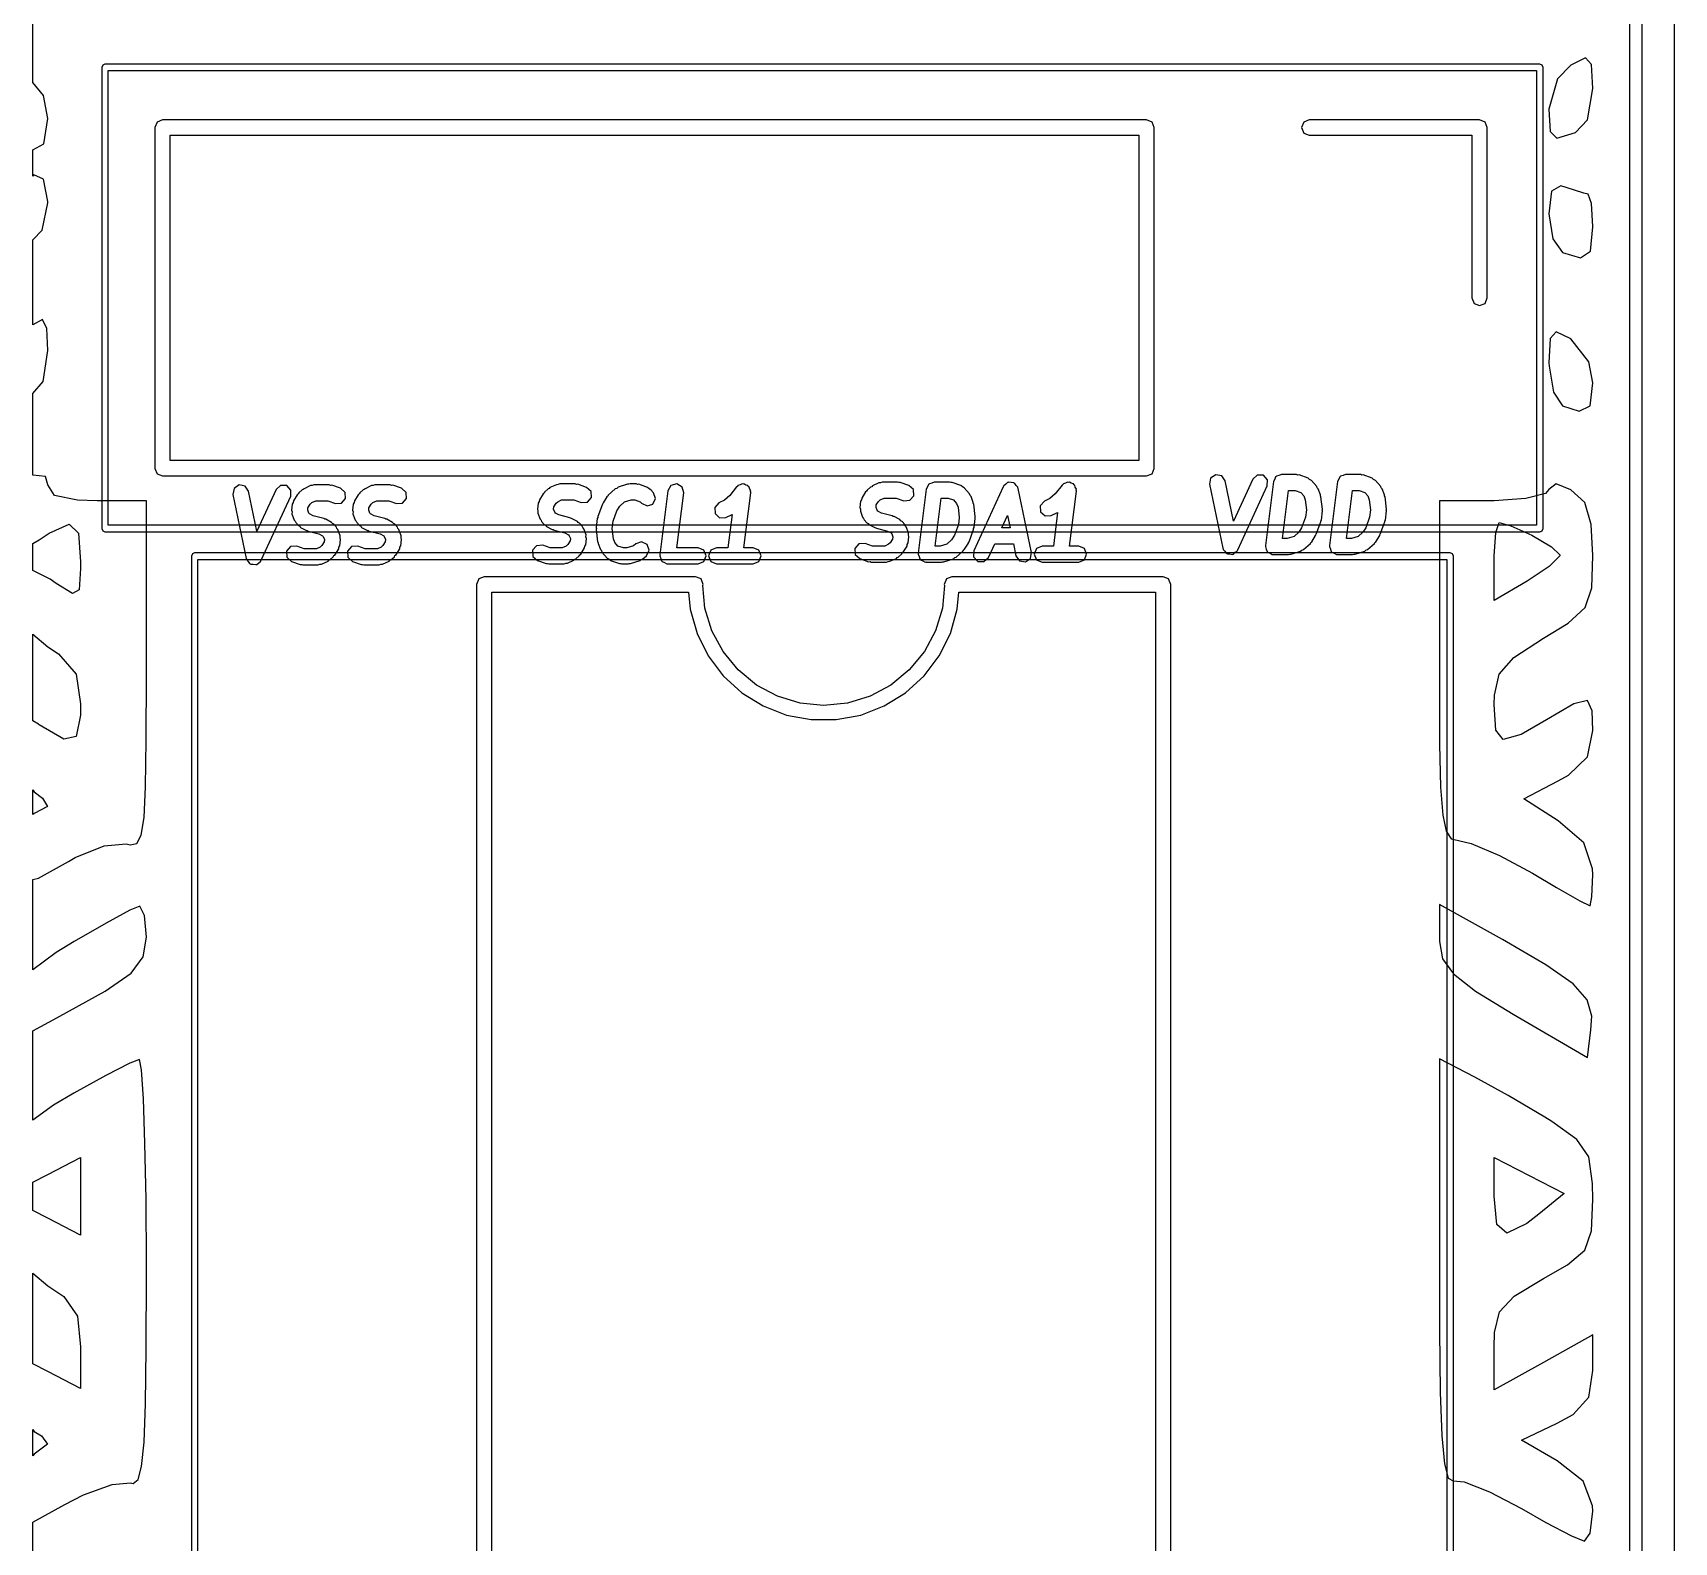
# Model space of a CAD drawing. Header units: millimetres. Extents: x 48 to 497, y 27 to 150.
# Drawn here: x 470 to 482.81, y 98.94 to 110.72 of the extents above; entities that cross this region are included whole.
import ezdxf

# ---------------------------------------------------------------- set-up
doc = ezdxf.new("R2010")
doc.units = ezdxf.units.MM
doc.layers.add('BLACK', color=20, linetype='Continuous')

msp = doc.modelspace()

# ---------------------------------------------------------------- linework, layer by layer
msp.add_line((482.812, 135.48), (482.812, 41.63))
at = {"layer": 'BLACK', "linetype": 'Continuous'}
for p, q in [((482.462, 126.552), (482.462, 90.967)), ((482.462, 126.552), (482.462, 90.967)), ((482.562, 90.967), (482.562, 126.552)), ((482.562, 90.967), (482.562, 126.552)), ((470.001, 110.336), (470.001, 111.044)), ((470.546, 110.47), (470.538, 110.453)), ((470.538, 110.453), (470.538, 106.852)), ((470.563, 110.477), (470.546, 110.47)), ((481.763, 110.477), (470.563, 110.477)), ((481.781, 110.47), (481.763, 110.477)), ((481.788, 110.453), (481.781, 110.47)), ((481.788, 106.852), (481.788, 110.453)), ((482.005, 110.471), (481.9, 110.364)), ((482.12, 110.527), (482.005, 110.471)), ((482.167, 110.476), (482.12, 110.527)), ((482.176, 110.287), (482.167, 110.476)), ((470.085, 110.234), (470.001, 110.336)), ((470.588, 106.878), (470.588, 110.428)), ((470.588, 110.428), (481.738, 110.428)), ((481.738, 110.428), (481.738, 106.878)), ((481.9, 110.364), (481.834, 110.128)), ((470.118, 110.054), (470.085, 110.234)), ((482.135, 110.044), (482.176, 110.287)), ((470.086, 109.857), (470.118, 110.054)), ((481.834, 110.128), (481.843, 109.952)), ((470.971, 110.025), (470.953, 109.983)), ((470.953, 109.983), (470.953, 107.322)), ((471.013, 110.043), (470.971, 110.025)), ((478.693, 110.043), (471.013, 110.043)), ((471.073, 107.383), (471.073, 109.923)), ((471.073, 109.923), (478.633, 109.923)), ((478.633, 109.923), (478.633, 107.383)), ((478.736, 110.025), (478.693, 110.043)), ((478.753, 109.983), (478.736, 110.025)), ((478.753, 107.322), (478.753, 109.983)), ((479.921, 110.025), (479.903, 109.983)), ((479.903, 109.983), (479.921, 109.94)), ((479.963, 110.043), (479.921, 110.025)), ((479.921, 109.94), (479.963, 109.923)), ((481.293, 110.043), (479.963, 110.043)), ((479.963, 109.923), (481.233, 109.923)), ((481.233, 109.923), (481.233, 108.653)), ((481.336, 110.025), (481.293, 110.043)), ((481.353, 109.983), (481.336, 110.025)), ((481.353, 108.653), (481.353, 109.983)), ((481.843, 109.952), (481.897, 109.9)), ((481.897, 109.9), (482.041, 109.944)), ((482.041, 109.944), (482.135, 110.044)), ((470.001, 109.81), (470.086, 109.857)), ((470.001, 109.605), (470.001, 109.81)), ((470.009, 109.614), (470.001, 109.605)), ((470.083, 109.58), (470.009, 109.614)), ((470.118, 109.405), (470.083, 109.58)), ((481.854, 109.487), (481.834, 109.309)), ((481.927, 109.528), (481.854, 109.487)), ((481.969, 109.516), (481.927, 109.528)), ((482.106, 109.471), (481.969, 109.516)), ((482.141, 109.464), (482.106, 109.471)), ((482.166, 109.39), (482.141, 109.464)), ((470.074, 109.183), (470.118, 109.395)), ((470.118, 109.395), (470.118, 109.405)), ((481.834, 109.309), (481.865, 109.115)), ((482.176, 109.21), (482.166, 109.39)), ((470.001, 109.107), (470.074, 109.183)), ((482.159, 109.018), (482.176, 109.208)), ((482.176, 109.208), (482.176, 109.21)), ((470.001, 108.444), (470.001, 109.107)), ((481.865, 109.115), (481.941, 109.008)), ((481.941, 109.008), (482.081, 108.966)), ((482.081, 108.966), (482.159, 109.018)), ((481.233, 108.653), (481.251, 108.61)), ((481.336, 108.61), (481.353, 108.653)), ((481.251, 108.61), (481.293, 108.593)), ((481.293, 108.593), (481.336, 108.61)), ((470.075, 108.485), (470.001, 108.444)), ((470.111, 108.415), (470.075, 108.485)), ((470.118, 108.244), (470.111, 108.415)), ((481.89, 108.389), (481.843, 108.337)), ((482.004, 108.334), (481.89, 108.389)), ((481.843, 108.337), (481.834, 108.146)), ((482.005, 108.333), (482.004, 108.334)), ((482.146, 108.153), (482.005, 108.333)), ((470.081, 108.002), (470.118, 108.244)), ((481.834, 108.146), (481.835, 108.12)), ((482.176, 107.99), (482.146, 108.153)), ((470.001, 107.908), (470.081, 108.002)), ((481.835, 108.12), (481.869, 107.917)), ((470.001, 107.27), (470.001, 107.908)), ((481.869, 107.917), (481.941, 107.81)), ((482.156, 107.811), (482.176, 107.99)), ((481.941, 107.81), (482.07, 107.77)), ((482.07, 107.77), (482.156, 107.811)), ((478.633, 107.383), (471.073, 107.383)), ((470.1, 107.258), (470.001, 107.27)), ((470.118, 107.195), (470.1, 107.258)), ((470.953, 107.322), (470.971, 107.28)), ((470.971, 107.28), (471.013, 107.263)), ((471.013, 107.263), (478.693, 107.263)), ((478.693, 107.263), (478.736, 107.28)), ((478.736, 107.28), (478.753, 107.322)), ((479.193, 107.246), (479.184, 107.199)), ((479.233, 107.273), (479.193, 107.246)), ((479.28, 107.264), (479.233, 107.273)), ((479.307, 107.225), (479.28, 107.264)), ((479.522, 107.238), (479.372, 106.911)), ((479.557, 107.27), (479.522, 107.238)), ((479.605, 107.269), (479.557, 107.27)), ((479.638, 107.234), (479.605, 107.269)), ((479.636, 107.186), (479.638, 107.234)), ((479.694, 107.237), (479.684, 107.22)), ((479.701, 107.256), (479.694, 107.237)), ((479.705, 107.258), (479.701, 107.256)), ((479.707, 107.261), (479.705, 107.258)), ((479.727, 107.267), (479.707, 107.261)), ((479.746, 107.274), (479.727, 107.267)), ((479.865, 107.274), (479.746, 107.274)), ((479.875, 107.27), (479.865, 107.274)), ((479.885, 107.271), (479.875, 107.27)), ((479.954, 107.247), (479.885, 107.271)), ((479.966, 107.236), (479.954, 107.247)), ((479.98, 107.229), (479.966, 107.236)), ((480.022, 107.182), (479.98, 107.229)), ((480.194, 107.237), (480.184, 107.22)), ((480.201, 107.256), (480.194, 107.237)), ((480.205, 107.258), (480.201, 107.256)), ((480.207, 107.261), (480.205, 107.258)), ((480.227, 107.267), (480.207, 107.261)), ((480.246, 107.274), (480.227, 107.267)), ((480.365, 107.274), (480.246, 107.274)), ((480.375, 107.27), (480.365, 107.274)), ((480.385, 107.271), (480.375, 107.27)), ((480.454, 107.247), (480.385, 107.271)), ((480.466, 107.236), (480.454, 107.247)), ((480.48, 107.229), (480.466, 107.236)), ((480.522, 107.182), (480.48, 107.229)), ((470.171, 107.112), (470.118, 107.195)), ((470.35, 107.074), (470.171, 107.112)), ((471.571, 107.166), (471.562, 107.119)), ((471.562, 107.119), (471.666, 106.619)), ((471.611, 107.193), (471.571, 107.166)), ((471.658, 107.184), (471.611, 107.193)), ((471.685, 107.144), (471.658, 107.184)), ((471.75, 106.831), (471.685, 107.144)), ((471.9, 107.158), (471.75, 106.831)), ((471.784, 106.606), (472.014, 107.106)), ((471.935, 107.19), (471.9, 107.158)), ((471.983, 107.189), (471.935, 107.19)), ((472.015, 107.153), (471.983, 107.189)), ((472.014, 107.106), (472.015, 107.153)), ((472.064, 107.117), (472.035, 107.07)), ((472.072, 107.123), (472.064, 107.117)), ((472.076, 107.131), (472.072, 107.123)), ((472.103, 107.155), (472.076, 107.131)), ((472.111, 107.158), (472.103, 107.155)), ((472.118, 107.164), (472.111, 107.158)), ((472.168, 107.188), (472.118, 107.164)), ((472.182, 107.189), (472.168, 107.188)), ((472.195, 107.194), (472.182, 107.189)), ((472.314, 107.194), (472.195, 107.194)), ((472.324, 107.19), (472.314, 107.194)), ((472.334, 107.191), (472.324, 107.19)), ((472.403, 107.167), (472.334, 107.191)), ((472.439, 107.135), (472.403, 107.167)), ((472.441, 107.087), (472.439, 107.135)), ((472.541, 107.117), (472.511, 107.07)), ((472.548, 107.123), (472.541, 107.117)), ((472.552, 107.131), (472.548, 107.123)), ((472.579, 107.155), (472.552, 107.131)), ((472.588, 107.158), (472.579, 107.155)), ((472.594, 107.164), (472.588, 107.158)), ((472.644, 107.188), (472.594, 107.164)), ((472.658, 107.189), (472.644, 107.188)), ((472.671, 107.194), (472.658, 107.189)), ((472.79, 107.194), (472.671, 107.194)), ((472.8, 107.19), (472.79, 107.194)), ((472.811, 107.191), (472.8, 107.19)), ((472.879, 107.167), (472.811, 107.191)), ((472.915, 107.135), (472.879, 107.167)), ((472.918, 107.087), (472.915, 107.135)), ((473.984, 107.124), (473.954, 107.077)), ((473.991, 107.13), (473.984, 107.124)), ((473.995, 107.138), (473.991, 107.13)), ((474.022, 107.162), (473.995, 107.138)), ((474.031, 107.165), (474.022, 107.162)), ((474.037, 107.172), (474.031, 107.165)), ((474.088, 107.195), (474.037, 107.172)), ((474.101, 107.196), (474.088, 107.195)), ((474.114, 107.201), (474.101, 107.196)), ((474.233, 107.201), (474.114, 107.201)), ((474.243, 107.197), (474.233, 107.201)), ((474.254, 107.198), (474.243, 107.197)), ((474.322, 107.174), (474.254, 107.198)), ((474.358, 107.142), (474.322, 107.174)), ((474.361, 107.095), (474.358, 107.142)), ((474.481, 107.101), (474.451, 107.053)), ((474.488, 107.106), (474.481, 107.101)), ((474.492, 107.114), (474.488, 107.106)), ((474.546, 107.162), (474.492, 107.114)), ((474.558, 107.166), (474.546, 107.162)), ((474.568, 107.175), (474.558, 107.166)), ((474.643, 107.198), (474.568, 107.175)), ((474.653, 107.198), (474.643, 107.198)), ((474.662, 107.201), (474.653, 107.198)), ((474.709, 107.201), (474.662, 107.201)), ((474.719, 107.197), (474.709, 107.201)), ((474.73, 107.198), (474.719, 107.197)), ((474.798, 107.174), (474.73, 107.198)), ((474.811, 107.163), (474.798, 107.174)), ((474.825, 107.156), (474.811, 107.163)), ((474.846, 107.132), (474.825, 107.156)), ((474.861, 107.087), (474.846, 107.132)), ((474.957, 107.147), (474.894, 106.647)), ((474.981, 107.188), (474.957, 107.147)), ((475.027, 107.201), (474.981, 107.188)), ((475.068, 107.177), (475.027, 107.201)), ((475.027, 106.701), (475.081, 107.131)), ((475.081, 107.131), (475.068, 107.177)), ((475.441, 107.11), (475.398, 107.073)), ((475.494, 107.178), (475.441, 107.11)), ((475.501, 107.181), (475.494, 107.178)), ((475.504, 107.188), (475.501, 107.181)), ((475.521, 107.193), (475.504, 107.188)), ((475.536, 107.201), (475.521, 107.193)), ((475.543, 107.199), (475.536, 107.201)), ((475.551, 107.201), (475.543, 107.199)), ((475.565, 107.192), (475.551, 107.201)), ((475.551, 106.701), (475.605, 107.131)), ((475.582, 107.188), (475.565, 107.192)), ((475.585, 107.181), (475.582, 107.188)), ((475.592, 107.177), (475.585, 107.181)), ((475.597, 107.161), (475.592, 107.177)), ((475.605, 107.146), (475.597, 107.161)), ((475.603, 107.139), (475.605, 107.146)), ((475.605, 107.131), (475.603, 107.139)), ((476.501, 107.139), (476.471, 107.091)), ((476.508, 107.144), (476.501, 107.139)), ((476.512, 107.152), (476.508, 107.144)), ((476.539, 107.176), (476.512, 107.152)), ((476.548, 107.179), (476.539, 107.176)), ((476.554, 107.186), (476.548, 107.179)), ((476.605, 107.21), (476.554, 107.186)), ((476.618, 107.21), (476.605, 107.21)), ((476.631, 107.216), (476.618, 107.21)), ((476.75, 107.216), (476.631, 107.216)), ((476.76, 107.212), (476.75, 107.216)), ((476.771, 107.212), (476.76, 107.212)), ((476.839, 107.188), (476.771, 107.212)), ((476.875, 107.157), (476.839, 107.188)), ((476.846, 107.073), (476.878, 107.109)), ((476.878, 107.109), (476.875, 107.157)), ((476.974, 107.161), (476.911, 106.661)), ((476.984, 107.179), (476.974, 107.161)), ((476.992, 107.197), (476.984, 107.179)), ((476.995, 107.199), (476.992, 107.197)), ((476.998, 107.203), (476.995, 107.199)), ((477.017, 107.208), (476.998, 107.203)), ((477.036, 107.216), (477.017, 107.208)), ((477.155, 107.216), (477.036, 107.216)), ((477.165, 107.212), (477.155, 107.216)), ((477.175, 107.212), (477.165, 107.212)), ((477.244, 107.188), (477.175, 107.212)), ((477.256, 107.178), (477.244, 107.188)), ((477.27, 107.171), (477.256, 107.178)), ((477.312, 107.123), (477.27, 107.171)), ((477.316, 107.112), (477.312, 107.123)), ((477.324, 107.104), (477.316, 107.112)), ((477.341, 107.056), (477.324, 107.104)), ((477.574, 107.179), (477.345, 106.679)), ((477.578, 107.183), (477.574, 107.179)), ((477.579, 107.187), (477.578, 107.183)), ((477.595, 107.198), (477.579, 107.187)), ((477.609, 107.212), (477.595, 107.198)), ((477.614, 107.212), (477.609, 107.212)), ((477.618, 107.214), (477.614, 107.212)), ((477.638, 107.211), (477.618, 107.214)), ((477.657, 107.21), (477.638, 107.211)), ((477.661, 107.206), (477.657, 107.21)), ((477.665, 107.205), (477.661, 107.206)), ((477.676, 107.189), (477.665, 107.205)), ((477.69, 107.175), (477.676, 107.189)), ((477.69, 107.17), (477.69, 107.175)), ((477.692, 107.166), (477.69, 107.17)), ((477.796, 106.666), (477.692, 107.166)), ((477.981, 107.125), (477.939, 107.087)), ((478.034, 107.192), (477.981, 107.125)), ((478.041, 107.196), (478.034, 107.192)), ((478.045, 107.203), (478.041, 107.196)), ((478.061, 107.207), (478.045, 107.203)), ((478.076, 107.215), (478.061, 107.207)), ((478.084, 107.213), (478.076, 107.215)), ((478.091, 107.215), (478.084, 107.213)), ((478.106, 107.207), (478.091, 107.215)), ((478.092, 106.716), (478.146, 107.145)), ((478.122, 107.202), (478.106, 107.207)), ((478.126, 107.195), (478.122, 107.202)), ((478.133, 107.192), (478.126, 107.195)), ((478.137, 107.175), (478.133, 107.192)), ((478.146, 107.16), (478.137, 107.175)), ((478.143, 107.153), (478.146, 107.16)), ((478.146, 107.145), (478.143, 107.153)), ((479.184, 107.199), (479.289, 106.699)), ((479.372, 106.911), (479.307, 107.225)), ((479.407, 106.686), (479.636, 107.186)), ((479.684, 107.22), (479.621, 106.72)), ((479.754, 106.774), (479.801, 107.149)), ((479.801, 107.149), (479.854, 107.149)), ((479.854, 107.149), (479.897, 107.134)), ((479.897, 107.134), (479.92, 107.108)), ((479.92, 107.108), (479.932, 107.078)), ((480.025, 107.171), (480.022, 107.182)), ((480.033, 107.162), (480.025, 107.171)), ((480.051, 107.115), (480.033, 107.162)), ((480.051, 107.107), (480.051, 107.115)), ((480.055, 107.101), (480.051, 107.107)), ((480.067, 107.005), (480.055, 107.101)), ((480.184, 107.22), (480.121, 106.72)), ((480.254, 106.774), (480.301, 107.149)), ((480.301, 107.149), (480.354, 107.149)), ((480.354, 107.149), (480.397, 107.134)), ((480.397, 107.134), (480.42, 107.108)), ((480.42, 107.108), (480.432, 107.078)), ((480.525, 107.171), (480.522, 107.182)), ((480.533, 107.162), (480.525, 107.171)), ((480.551, 107.115), (480.533, 107.162)), ((480.551, 107.107), (480.551, 107.115)), ((480.555, 107.101), (480.551, 107.107)), ((480.567, 107.005), (480.555, 107.101)), ((481.807, 107.127), (481.653, 107.086)), ((481.834, 107.158), (481.807, 107.127)), ((481.89, 107.201), (481.834, 107.158)), ((482.005, 107.155), (481.89, 107.201)), ((482.114, 107.057), (482.005, 107.155)), ((470.503, 107.07), (470.35, 107.074)), ((470.887, 107.07), (470.503, 107.07)), ((470.887, 105.709), (470.887, 107.07)), ((472.026, 107.044), (472.02, 106.997)), ((472.02, 106.997), (472.024, 106.982)), ((472.024, 106.982), (472.023, 106.967)), ((472.032, 107.056), (472.026, 107.044)), ((472.035, 107.07), (472.032, 107.056)), ((472.146, 106.996), (472.148, 107.015)), ((472.154, 106.974), (472.146, 106.996)), ((472.148, 107.015), (472.166, 107.043)), ((472.16, 106.967), (472.154, 106.974)), ((472.166, 107.043), (472.179, 107.055)), ((472.179, 107.055), (472.209, 107.069)), ((472.209, 107.069), (472.303, 107.069)), ((472.303, 107.069), (472.362, 107.049)), ((472.362, 107.049), (472.41, 107.052)), ((472.41, 107.052), (472.441, 107.087)), ((472.502, 107.044), (472.496, 106.997)), ((472.496, 106.997), (472.5, 106.982)), ((472.5, 106.982), (472.499, 106.967)), ((472.509, 107.056), (472.502, 107.044)), ((472.511, 107.07), (472.509, 107.056)), ((472.622, 106.996), (472.624, 107.015)), ((472.63, 106.974), (472.622, 106.996)), ((472.624, 107.015), (472.642, 107.043)), ((472.636, 106.967), (472.63, 106.974)), ((472.642, 107.043), (472.655, 107.055)), ((472.655, 107.055), (472.685, 107.069)), ((472.685, 107.069), (472.779, 107.069)), ((472.779, 107.069), (472.838, 107.049)), ((472.838, 107.049), (472.886, 107.052)), ((472.886, 107.052), (472.918, 107.087)), ((473.945, 107.051), (473.939, 107.004)), ((473.939, 107.004), (473.943, 106.989)), ((473.943, 106.989), (473.943, 106.974)), ((473.943, 106.974), (473.96, 106.926)), ((473.952, 107.063), (473.945, 107.051)), ((473.954, 107.077), (473.952, 107.063)), ((474.065, 107.004), (474.067, 107.022)), ((474.074, 106.981), (474.065, 107.004)), ((474.067, 107.022), (474.085, 107.05)), ((474.079, 106.974), (474.074, 106.981)), ((474.107, 106.959), (474.079, 106.974)), ((474.085, 107.05), (474.098, 107.062)), ((474.098, 107.062), (474.128, 107.076)), ((474.128, 107.076), (474.223, 107.076)), ((474.223, 107.076), (474.281, 107.056)), ((474.281, 107.056), (474.329, 107.059)), ((474.329, 107.059), (474.361, 107.095)), ((474.446, 107.042), (474.41, 106.947)), ((474.45, 107.047), (474.446, 107.042)), ((474.451, 107.053), (474.45, 107.047)), ((474.53, 106.91), (474.56, 106.992)), ((474.56, 106.992), (474.582, 107.027)), ((474.582, 107.027), (474.619, 107.06)), ((474.619, 107.06), (474.672, 107.076)), ((474.672, 107.076), (474.699, 107.076)), ((474.699, 107.076), (474.742, 107.061)), ((474.742, 107.061), (474.752, 107.05)), ((474.752, 107.05), (474.795, 107.029)), ((474.795, 107.029), (474.84, 107.044)), ((474.84, 107.044), (474.861, 107.087)), ((475.355, 107.053), (475.323, 107.017)), ((475.323, 107.017), (475.326, 106.969)), ((475.398, 107.073), (475.355, 107.053)), ((476.462, 107.066), (476.456, 107.018)), ((476.456, 107.018), (476.46, 107.003)), ((476.46, 107.003), (476.46, 106.988)), ((476.46, 106.988), (476.477, 106.941)), ((476.469, 107.078), (476.462, 107.066)), ((476.471, 107.091), (476.469, 107.078)), ((476.582, 107.018), (476.584, 107.037)), ((476.59, 106.995), (476.582, 107.018)), ((476.584, 107.037), (476.602, 107.065)), ((476.596, 106.989), (476.59, 106.995)), ((476.624, 106.974), (476.596, 106.989)), ((476.602, 107.065), (476.615, 107.077)), ((476.615, 107.077), (476.645, 107.091)), ((476.709, 106.952), (476.624, 106.974)), ((476.645, 107.091), (476.74, 107.091)), ((476.74, 107.091), (476.798, 107.07)), ((476.798, 107.07), (476.846, 107.073)), ((477.044, 106.716), (477.091, 107.091)), ((477.091, 107.091), (477.144, 107.091)), ((477.144, 107.091), (477.187, 107.076)), ((477.187, 107.076), (477.211, 107.049)), ((477.211, 107.049), (477.222, 107.019)), ((477.222, 107.019), (477.232, 106.939)), ((477.341, 107.048), (477.341, 107.056)), ((477.345, 107.042), (477.341, 107.048)), ((477.357, 106.947), (477.345, 107.042)), ((477.896, 107.067), (477.864, 107.031)), ((477.864, 107.031), (477.866, 106.984)), ((477.866, 106.984), (477.902, 106.952)), ((477.939, 107.087), (477.896, 107.067)), ((477.949, 106.954), (477.998, 106.977)), ((477.998, 106.977), (477.966, 106.716)), ((479.932, 107.078), (479.942, 106.998)), ((479.942, 106.998), (479.934, 106.941)), ((480.058, 106.918), (480.067, 106.99)), ((480.064, 106.998), (480.067, 107.005)), ((480.067, 106.99), (480.064, 106.998)), ((480.432, 107.078), (480.442, 106.998)), ((480.442, 106.998), (480.434, 106.941)), ((480.558, 106.918), (480.567, 106.99)), ((480.564, 106.998), (480.567, 107.005)), ((480.567, 106.99), (480.564, 106.998)), ((481.407, 107.07), (480.979, 107.07)), ((480.979, 107.07), (480.979, 105.744)), ((481.653, 107.086), (481.407, 107.07)), ((482.165, 106.884), (482.114, 107.057)), ((470.128, 106.817), (470.284, 106.886)), ((470.284, 106.886), (470.357, 106.817)), ((470.538, 106.852), (470.546, 106.835)), ((481.738, 106.878), (470.588, 106.878)), ((472.023, 106.967), (472.041, 106.919)), ((472.041, 106.919), (472.049, 106.911)), ((472.049, 106.911), (472.053, 106.9)), ((472.053, 106.9), (472.073, 106.876)), ((472.073, 106.876), (472.084, 106.871)), ((472.084, 106.871), (472.091, 106.862)), ((472.091, 106.862), (472.136, 106.838)), ((472.188, 106.952), (472.16, 106.967)), ((472.273, 106.93), (472.188, 106.952)), ((472.279, 106.926), (472.273, 106.93)), ((472.287, 106.925), (472.279, 106.926)), ((472.331, 106.901), (472.287, 106.925)), ((472.339, 106.892), (472.331, 106.901)), ((472.349, 106.887), (472.339, 106.892)), ((472.37, 106.863), (472.349, 106.887)), ((472.373, 106.852), (472.37, 106.863)), ((472.381, 106.844), (472.373, 106.852)), ((472.399, 106.796), (472.381, 106.844)), ((472.499, 106.967), (472.517, 106.919)), ((472.517, 106.919), (472.525, 106.911)), ((472.525, 106.911), (472.529, 106.9)), ((472.529, 106.9), (472.55, 106.876)), ((472.55, 106.876), (472.56, 106.871)), ((472.56, 106.871), (472.567, 106.862)), ((472.567, 106.862), (472.612, 106.838)), ((472.664, 106.952), (472.636, 106.967)), ((472.749, 106.93), (472.664, 106.952)), ((472.755, 106.926), (472.749, 106.93)), ((472.763, 106.925), (472.755, 106.926)), ((472.808, 106.901), (472.763, 106.925)), ((472.815, 106.892), (472.808, 106.901)), ((472.825, 106.887), (472.815, 106.892)), ((472.846, 106.863), (472.825, 106.887)), ((472.85, 106.852), (472.846, 106.863)), ((472.857, 106.844), (472.85, 106.852)), ((472.875, 106.796), (472.857, 106.844)), ((473.96, 106.926), (473.968, 106.918)), ((473.968, 106.918), (473.972, 106.907)), ((473.972, 106.907), (473.993, 106.883)), ((473.993, 106.883), (474.003, 106.878)), ((474.003, 106.878), (474.01, 106.869)), ((474.01, 106.869), (474.055, 106.846)), ((474.055, 106.846), (474.063, 106.845)), ((474.063, 106.845), (474.069, 106.84)), ((474.192, 106.937), (474.107, 106.959)), ((474.198, 106.933), (474.192, 106.937)), ((474.206, 106.932), (474.198, 106.933)), ((474.251, 106.908), (474.206, 106.932)), ((474.258, 106.899), (474.251, 106.908)), ((474.268, 106.894), (474.258, 106.899)), ((474.289, 106.87), (474.268, 106.894)), ((474.293, 106.86), (474.289, 106.87)), ((474.301, 106.851), (474.293, 106.86)), ((474.319, 106.804), (474.301, 106.851)), ((474.406, 106.932), (474.397, 106.861)), ((474.397, 106.861), (474.4, 106.853)), ((474.4, 106.853), (474.397, 106.845)), ((474.397, 106.845), (474.409, 106.75)), ((474.41, 106.939), (474.406, 106.932)), ((474.41, 106.947), (474.41, 106.939)), ((474.522, 106.853), (474.53, 106.91)), ((474.532, 106.773), (474.522, 106.853)), ((475.326, 106.969), (475.361, 106.937)), ((475.361, 106.937), (475.409, 106.939)), ((475.409, 106.939), (475.458, 106.963)), ((475.458, 106.963), (475.425, 106.701)), ((476.477, 106.941), (476.485, 106.932)), ((476.485, 106.932), (476.489, 106.922)), ((476.489, 106.922), (476.51, 106.898)), ((476.51, 106.898), (476.52, 106.893)), ((476.52, 106.893), (476.527, 106.884)), ((476.527, 106.884), (476.572, 106.86)), ((476.572, 106.86), (476.58, 106.859)), ((476.58, 106.859), (476.586, 106.855)), ((476.586, 106.855), (476.671, 106.833)), ((476.715, 106.947), (476.709, 106.952)), ((476.723, 106.946), (476.715, 106.947)), ((476.768, 106.923), (476.723, 106.946)), ((476.775, 106.914), (476.768, 106.923)), ((476.785, 106.909), (476.775, 106.914)), ((476.806, 106.885), (476.785, 106.909)), ((476.81, 106.874), (476.806, 106.885)), ((476.818, 106.866), (476.81, 106.874)), ((476.835, 106.818), (476.818, 106.866)), ((477.225, 106.883), (477.194, 106.8)), ((477.232, 106.939), (477.225, 106.883)), ((477.309, 106.75), (477.344, 106.846)), ((477.344, 106.853), (477.348, 106.86)), ((477.344, 106.846), (477.344, 106.853)), ((477.348, 106.86), (477.357, 106.931)), ((477.355, 106.939), (477.357, 106.947)), ((477.357, 106.931), (477.355, 106.939)), ((477.565, 106.859), (477.609, 106.954)), ((477.629, 106.859), (477.565, 106.859)), ((477.609, 106.954), (477.629, 106.859)), ((477.902, 106.952), (477.949, 106.954)), ((479.904, 106.859), (479.882, 106.824)), ((479.934, 106.941), (479.904, 106.859)), ((480.018, 106.809), (480.054, 106.904)), ((480.054, 106.912), (480.058, 106.918)), ((480.054, 106.904), (480.054, 106.912)), ((480.404, 106.859), (480.382, 106.824)), ((480.434, 106.941), (480.404, 106.859)), ((480.518, 106.809), (480.554, 106.904)), ((480.554, 106.912), (480.558, 106.918)), ((480.554, 106.904), (480.554, 106.912)), ((481.42, 106.823), (481.445, 106.899)), ((481.445, 106.899), (481.536, 106.875)), ((481.536, 106.875), (481.7, 106.8)), ((481.781, 106.835), (481.788, 106.852)), ((482.176, 106.643), (482.165, 106.884)), ((470.001, 106.735), (470.051, 106.765)), ((470.001, 106.525), (470.001, 106.735)), ((470.051, 106.765), (470.128, 106.817)), ((470.357, 106.817), (470.374, 106.594)), ((470.546, 106.835), (470.563, 106.828)), ((470.563, 106.828), (481.763, 106.828)), ((472.136, 106.838), (472.143, 106.838)), ((472.143, 106.838), (472.149, 106.833)), ((472.149, 106.833), (472.234, 106.811)), ((472.234, 106.811), (472.262, 106.796)), ((472.257, 106.72), (472.243, 106.708)), ((472.274, 106.748), (472.257, 106.72)), ((472.262, 106.796), (472.268, 106.79)), ((472.268, 106.79), (472.277, 106.767)), ((472.277, 106.767), (472.274, 106.748)), ((472.39, 106.707), (472.397, 106.719)), ((472.397, 106.719), (472.403, 106.767)), ((472.399, 106.781), (472.399, 106.796)), ((472.403, 106.767), (472.399, 106.781)), ((472.612, 106.838), (472.619, 106.838)), ((472.619, 106.838), (472.626, 106.833)), ((472.626, 106.833), (472.711, 106.811)), ((472.711, 106.811), (472.739, 106.796)), ((472.733, 106.72), (472.72, 106.708)), ((472.751, 106.748), (472.733, 106.72)), ((472.739, 106.796), (472.744, 106.79)), ((472.744, 106.79), (472.753, 106.767)), ((472.753, 106.767), (472.751, 106.748)), ((472.866, 106.707), (472.873, 106.719)), ((472.873, 106.719), (472.879, 106.767)), ((472.875, 106.781), (472.875, 106.796)), ((472.879, 106.767), (472.875, 106.781)), ((473.932, 106.719), (473.9, 106.683)), ((473.98, 106.722), (473.932, 106.719)), ((474.038, 106.701), (473.98, 106.722)), ((474.069, 106.84), (474.154, 106.818)), ((474.154, 106.818), (474.182, 106.803)), ((474.176, 106.727), (474.163, 106.715)), ((474.194, 106.756), (474.176, 106.727)), ((474.182, 106.803), (474.188, 106.797)), ((474.188, 106.797), (474.196, 106.774)), ((474.196, 106.774), (474.194, 106.756)), ((474.309, 106.714), (474.316, 106.726)), ((474.316, 106.726), (474.322, 106.774)), ((474.318, 106.789), (474.319, 106.804)), ((474.322, 106.774), (474.318, 106.789)), ((474.409, 106.75), (474.413, 106.744)), ((474.413, 106.744), (474.413, 106.736)), ((474.413, 106.736), (474.431, 106.688)), ((474.544, 106.743), (474.532, 106.773)), ((474.567, 106.716), (474.544, 106.743)), ((474.61, 106.701), (474.567, 106.716)), ((474.69, 106.718), (474.637, 106.701)), ((474.707, 106.733), (474.69, 106.718)), ((474.752, 106.749), (474.707, 106.733)), ((474.795, 106.728), (474.752, 106.749)), ((474.811, 106.683), (474.795, 106.728)), ((476.449, 106.733), (476.417, 106.698)), ((476.497, 106.736), (476.449, 106.733)), ((476.555, 106.716), (476.497, 106.736)), ((476.65, 106.716), (476.555, 106.716)), ((476.68, 106.73), (476.65, 106.716)), ((476.671, 106.833), (476.699, 106.818)), ((476.693, 106.742), (476.68, 106.73)), ((476.711, 106.77), (476.693, 106.742)), ((476.699, 106.818), (476.705, 106.811)), ((476.705, 106.811), (476.713, 106.789)), ((476.713, 106.789), (476.711, 106.77)), ((476.824, 106.715), (476.826, 106.729)), ((476.826, 106.729), (476.833, 106.741)), ((476.833, 106.741), (476.839, 106.788)), ((476.835, 106.803), (476.835, 106.818)), ((476.839, 106.788), (476.835, 106.803)), ((477.083, 106.716), (477.044, 106.716)), ((477.135, 106.732), (477.083, 106.716)), ((477.172, 106.765), (477.135, 106.732)), ((477.194, 106.8), (477.172, 106.765)), ((477.273, 106.691), (477.303, 106.739)), ((477.303, 106.739), (477.304, 106.746)), ((477.304, 106.746), (477.309, 106.75)), ((477.459, 106.627), (477.508, 106.734)), ((477.508, 106.734), (477.655, 106.734)), ((477.655, 106.734), (477.674, 106.64)), ((477.878, 106.716), (477.834, 106.697)), ((477.966, 106.716), (477.878, 106.716)), ((478.164, 106.716), (478.092, 106.716)), ((478.208, 106.697), (478.164, 106.716)), ((479.621, 106.72), (479.622, 106.716)), ((479.622, 106.716), (479.621, 106.712)), ((479.792, 106.774), (479.754, 106.774)), ((479.845, 106.791), (479.792, 106.774)), ((479.882, 106.824), (479.845, 106.791)), ((479.918, 106.689), (479.972, 106.737)), ((479.972, 106.737), (479.976, 106.745)), ((479.976, 106.745), (479.983, 106.75)), ((479.983, 106.75), (480.013, 106.798)), ((480.013, 106.798), (480.014, 106.804)), ((480.014, 106.804), (480.018, 106.809)), ((480.121, 106.72), (480.122, 106.716)), ((480.122, 106.716), (480.121, 106.712)), ((480.292, 106.774), (480.254, 106.774)), ((480.345, 106.791), (480.292, 106.774)), ((480.382, 106.824), (480.345, 106.791)), ((480.418, 106.689), (480.472, 106.737)), ((480.472, 106.737), (480.476, 106.745)), ((480.476, 106.745), (480.483, 106.75)), ((480.483, 106.75), (480.513, 106.798)), ((480.513, 106.798), (480.514, 106.804)), ((480.514, 106.804), (480.518, 106.809)), ((481.407, 106.638), (481.42, 106.823)), ((481.7, 106.8), (481.853, 106.711)), ((481.763, 106.828), (481.781, 106.835)), ((470.374, 106.594), (470.374, 106.54)), ((471.246, 106.654), (471.238, 106.637)), ((471.238, 106.637), (471.238, 70.537)), ((471.263, 106.662), (471.246, 106.654)), ((481.063, 106.662), (471.263, 106.662)), ((471.288, 70.562), (471.288, 106.611)), ((471.288, 106.611), (481.038, 106.611)), ((471.666, 106.619), (471.669, 106.615)), ((471.669, 106.615), (471.669, 106.61)), ((471.669, 106.61), (471.682, 106.596)), ((471.682, 106.596), (471.693, 106.579)), ((471.764, 106.586), (471.78, 106.597)), ((471.78, 106.597), (471.781, 106.602)), ((471.781, 106.602), (471.784, 106.606)), ((472.013, 106.712), (471.981, 106.676)), ((471.981, 106.676), (471.984, 106.628)), ((471.984, 106.628), (472.02, 106.596)), ((472.061, 106.715), (472.013, 106.712)), ((472.02, 106.596), (472.088, 106.573)), ((472.119, 106.694), (472.061, 106.715)), ((472.214, 106.694), (472.119, 106.694)), ((472.243, 106.708), (472.214, 106.694)), ((472.254, 106.575), (472.305, 106.599)), ((472.305, 106.599), (472.311, 106.606)), ((472.311, 106.606), (472.32, 106.609)), ((472.32, 106.609), (472.346, 106.633)), ((472.346, 106.633), (472.35, 106.641)), ((472.35, 106.641), (472.358, 106.646)), ((472.358, 106.646), (472.388, 106.694)), ((472.388, 106.694), (472.39, 106.707)), ((472.489, 106.712), (472.457, 106.676)), ((472.457, 106.676), (472.46, 106.628)), ((472.46, 106.628), (472.496, 106.596)), ((472.537, 106.715), (472.489, 106.712)), ((472.496, 106.596), (472.564, 106.573)), ((472.595, 106.694), (472.537, 106.715)), ((472.69, 106.694), (472.595, 106.694)), ((472.72, 106.708), (472.69, 106.694)), ((472.73, 106.575), (472.781, 106.599)), ((472.781, 106.599), (472.787, 106.606)), ((472.787, 106.606), (472.796, 106.609)), ((472.796, 106.609), (472.823, 106.633)), ((472.823, 106.633), (472.827, 106.641)), ((472.827, 106.641), (472.834, 106.646)), ((472.834, 106.646), (472.864, 106.694)), ((472.864, 106.694), (472.866, 106.707)), ((473.9, 106.683), (473.903, 106.635)), ((473.903, 106.635), (473.939, 106.604)), ((473.939, 106.604), (474.007, 106.58)), ((474.133, 106.701), (474.038, 106.701)), ((474.163, 106.715), (474.133, 106.701)), ((474.174, 106.582), (474.224, 106.606)), ((474.224, 106.606), (474.23, 106.613)), ((474.23, 106.613), (474.239, 106.616)), ((474.239, 106.616), (474.266, 106.64)), ((474.266, 106.64), (474.27, 106.648)), ((474.27, 106.648), (474.277, 106.653)), ((474.277, 106.653), (474.307, 106.701)), ((474.307, 106.701), (474.309, 106.714)), ((474.431, 106.688), (474.439, 106.68)), ((474.439, 106.68), (474.442, 106.669)), ((474.442, 106.669), (474.484, 106.622)), ((474.484, 106.622), (474.498, 106.614)), ((474.498, 106.614), (474.51, 106.604)), ((474.51, 106.604), (474.579, 106.58)), ((474.637, 106.701), (474.61, 106.701)), ((474.666, 106.579), (474.74, 106.603)), ((474.74, 106.603), (474.75, 106.612)), ((474.75, 106.612), (474.763, 106.616)), ((474.763, 106.616), (474.79, 106.64)), ((474.79, 106.64), (474.811, 106.683)), ((474.894, 106.647), (474.896, 106.643)), ((474.896, 106.643), (474.894, 106.639)), ((474.894, 106.639), (474.902, 106.62)), ((474.902, 106.62), (474.907, 106.6)), ((474.907, 106.6), (474.911, 106.598)), ((474.911, 106.598), (474.912, 106.595)), ((474.912, 106.595), (474.931, 106.587)), ((475.195, 106.701), (475.027, 106.701)), ((475.239, 106.683), (475.195, 106.701)), ((475.195, 106.576), (475.239, 106.595)), ((475.257, 106.639), (475.239, 106.683)), ((475.239, 106.595), (475.257, 106.639)), ((475.293, 106.683), (475.275, 106.639)), ((475.275, 106.639), (475.293, 106.595)), ((475.337, 106.701), (475.293, 106.683)), ((475.293, 106.595), (475.337, 106.576)), ((475.425, 106.701), (475.337, 106.701)), ((475.623, 106.701), (475.551, 106.701)), ((475.667, 106.683), (475.623, 106.701)), ((475.623, 106.576), (475.667, 106.595)), ((475.686, 106.639), (475.667, 106.683)), ((475.667, 106.595), (475.686, 106.639)), ((476.417, 106.698), (476.42, 106.65)), ((476.42, 106.65), (476.456, 106.618)), ((476.456, 106.618), (476.524, 106.594)), ((476.524, 106.594), (476.535, 106.595)), ((476.535, 106.595), (476.545, 106.591)), ((476.545, 106.591), (476.664, 106.591)), ((476.664, 106.591), (476.677, 106.596)), ((476.677, 106.596), (476.69, 106.597)), ((476.69, 106.597), (476.741, 106.62)), ((476.741, 106.62), (476.747, 106.627)), ((476.747, 106.627), (476.756, 106.63)), ((476.756, 106.63), (476.783, 106.654)), ((476.783, 106.654), (476.787, 106.662)), ((476.787, 106.662), (476.794, 106.668)), ((476.794, 106.668), (476.824, 106.715)), ((476.911, 106.661), (476.912, 106.657)), ((476.912, 106.657), (476.911, 106.653)), ((476.911, 106.653), (476.919, 106.634)), ((476.919, 106.634), (476.924, 106.615)), ((476.924, 106.615), (476.928, 106.613)), ((476.928, 106.613), (476.929, 106.609)), ((476.929, 106.609), (476.948, 106.601)), ((476.948, 106.601), (476.966, 106.591)), ((476.966, 106.591), (476.97, 106.592)), ((476.97, 106.592), (476.973, 106.591)), ((476.973, 106.591), (477.092, 106.591)), ((477.092, 106.591), (477.102, 106.594)), ((477.102, 106.594), (477.111, 106.594)), ((477.111, 106.594), (477.186, 106.617)), ((477.186, 106.617), (477.196, 106.626)), ((477.196, 106.626), (477.208, 106.63)), ((477.208, 106.63), (477.262, 106.678)), ((477.262, 106.678), (477.266, 106.686)), ((477.266, 106.686), (477.273, 106.691)), ((477.345, 106.679), (477.343, 106.631)), ((477.343, 106.631), (477.376, 106.596)), ((477.376, 106.596), (477.424, 106.595)), ((477.424, 106.595), (477.459, 106.627)), ((477.674, 106.64), (477.701, 106.601)), ((477.701, 106.601), (477.748, 106.592)), ((477.748, 106.592), (477.788, 106.619)), ((477.788, 106.619), (477.796, 106.666)), ((477.834, 106.697), (477.816, 106.653)), ((477.816, 106.653), (477.834, 106.609)), ((477.834, 106.609), (477.878, 106.591)), ((477.878, 106.591), (478.164, 106.591)), ((478.164, 106.591), (478.208, 106.609)), ((478.226, 106.653), (478.208, 106.697)), ((478.208, 106.609), (478.226, 106.653)), ((479.289, 106.699), (479.291, 106.695)), ((479.291, 106.695), (479.291, 106.69)), ((479.291, 106.69), (479.304, 106.676)), ((479.304, 106.676), (479.316, 106.66)), ((479.316, 106.66), (479.32, 106.659)), ((479.32, 106.659), (479.324, 106.655)), ((479.324, 106.655), (479.343, 106.654)), ((479.343, 106.654), (479.363, 106.651)), ((479.363, 106.651), (479.367, 106.653)), ((479.367, 106.653), (479.372, 106.653)), ((479.372, 106.653), (479.386, 106.667)), ((479.386, 106.667), (479.402, 106.678)), ((479.402, 106.678), (479.403, 106.682)), ((479.403, 106.682), (479.407, 106.686)), ((479.621, 106.712), (479.628, 106.693)), ((479.628, 106.693), (479.634, 106.673)), ((479.634, 106.673), (479.637, 106.671)), ((479.637, 106.671), (479.639, 106.668)), ((479.639, 106.668), (479.658, 106.66)), ((479.658, 106.66), (479.675, 106.65)), ((479.675, 106.65), (479.679, 106.651)), ((479.679, 106.651), (479.683, 106.649)), ((479.683, 106.649), (479.802, 106.649)), ((479.802, 106.649), (479.811, 106.653)), ((479.811, 106.653), (479.821, 106.652)), ((479.821, 106.652), (479.896, 106.676)), ((479.896, 106.676), (479.906, 106.685)), ((479.906, 106.685), (479.918, 106.689)), ((480.121, 106.712), (480.128, 106.693)), ((480.128, 106.693), (480.134, 106.673)), ((480.134, 106.673), (480.137, 106.671)), ((480.137, 106.671), (480.139, 106.668)), ((480.139, 106.668), (480.158, 106.66)), ((480.158, 106.66), (480.175, 106.65)), ((480.175, 106.65), (480.179, 106.651)), ((480.179, 106.651), (480.183, 106.649)), ((480.183, 106.649), (480.302, 106.649)), ((480.302, 106.649), (480.311, 106.653)), ((480.311, 106.653), (480.321, 106.652)), ((480.321, 106.652), (480.396, 106.676)), ((480.396, 106.676), (480.406, 106.685)), ((480.406, 106.685), (480.418, 106.689)), ((481.038, 106.611), (481.038, 70.562)), ((481.081, 106.654), (481.063, 106.662)), ((481.088, 106.637), (481.081, 106.654)), ((481.088, 70.537), (481.088, 106.637)), ((481.407, 106.594), (481.407, 106.638)), ((481.407, 106.29), (481.407, 106.594)), ((481.918, 106.64), (481.835, 106.557)), ((481.853, 106.711), (481.92, 106.647)), ((481.92, 106.647), (481.918, 106.64)), ((482.168, 106.391), (482.176, 106.643)), ((470.136, 106.457), (470.001, 106.525)), ((470.374, 106.54), (470.363, 106.375)), ((471.693, 106.579), (471.698, 106.578)), ((471.698, 106.578), (471.702, 106.575)), ((471.702, 106.575), (471.721, 106.574)), ((471.721, 106.574), (471.74, 106.571)), ((471.74, 106.571), (471.744, 106.573)), ((471.744, 106.573), (471.749, 106.573)), ((471.749, 106.573), (471.764, 106.586)), ((472.088, 106.573), (472.099, 106.573)), ((472.099, 106.573), (472.109, 106.569)), ((472.109, 106.569), (472.228, 106.569)), ((472.228, 106.569), (472.24, 106.574)), ((472.24, 106.574), (472.254, 106.575)), ((472.564, 106.573), (472.575, 106.573)), ((472.575, 106.573), (472.585, 106.569)), ((472.585, 106.569), (472.704, 106.569)), ((472.704, 106.569), (472.717, 106.574)), ((472.717, 106.574), (472.73, 106.575)), ((473.481, 106.459), (473.463, 106.417)), ((473.523, 106.477), (473.481, 106.459)), ((475.173, 106.477), (473.523, 106.477)), ((474.007, 106.58), (474.018, 106.58)), ((474.018, 106.58), (474.028, 106.576)), ((474.028, 106.576), (474.147, 106.576)), ((474.147, 106.576), (474.16, 106.582)), ((474.16, 106.582), (474.174, 106.582)), ((474.579, 106.58), (474.589, 106.58)), ((474.589, 106.58), (474.599, 106.576)), ((474.599, 106.576), (474.647, 106.576)), ((474.647, 106.576), (474.656, 106.58)), ((474.656, 106.58), (474.666, 106.579)), ((474.931, 106.587), (474.949, 106.577)), ((474.949, 106.577), (474.953, 106.578)), ((474.953, 106.578), (474.956, 106.576)), ((474.956, 106.576), (475.195, 106.576)), ((475.216, 106.459), (475.173, 106.477)), ((475.233, 106.417), (475.216, 106.459)), ((475.337, 106.576), (475.623, 106.576)), ((477.131, 106.459), (477.113, 106.417)), ((477.173, 106.477), (477.131, 106.459)), ((478.823, 106.477), (477.173, 106.477)), ((478.866, 106.459), (478.823, 106.477)), ((478.883, 106.417), (478.866, 106.459)), ((481.835, 106.557), (481.663, 106.442)), ((470.184, 106.423), (470.136, 106.457)), ((470.31, 106.346), (470.184, 106.423)), ((470.363, 106.375), (470.31, 106.346)), ((473.463, 106.417), (473.463, 70.736)), ((473.583, 70.797), (473.583, 106.357)), ((473.583, 106.357), (475.119, 106.357)), ((475.119, 106.357), (475.131, 106.222)), ((475.23, 106.408), (475.233, 106.417)), ((475.247, 106.232), (475.23, 106.408)), ((477.117, 106.408), (477.1, 106.232)), ((477.113, 106.417), (477.117, 106.408)), ((477.215, 106.222), (477.228, 106.357)), ((477.228, 106.357), (478.763, 106.357)), ((478.763, 106.357), (478.763, 70.797)), ((478.883, 70.736), (478.883, 106.417)), ((481.663, 106.442), (481.407, 106.29)), ((482.116, 106.236), (482.168, 106.391)), ((475.131, 106.222), (475.185, 106.034)), ((475.301, 106.055), (475.247, 106.232)), ((477.1, 106.232), (477.046, 106.055)), ((477.162, 106.034), (477.215, 106.222)), ((481.984, 106.114), (482.116, 106.236)), ((481.791, 105.996), (481.984, 106.114)), ((470.001, 105.352), (470.001, 106.028)), ((470.001, 106.028), (470.118, 105.929)), ((475.185, 106.034), (475.272, 105.858)), ((475.388, 105.892), (475.301, 106.055)), ((477.046, 106.055), (476.959, 105.892)), ((477.074, 105.858), (477.162, 106.034)), ((481.56, 105.846), (481.791, 105.996)), ((470.118, 105.929), (470.202, 105.874)), ((470.202, 105.874), (470.339, 105.717)), ((475.272, 105.858), (475.39, 105.702)), ((475.505, 105.749), (475.388, 105.892)), ((476.959, 105.892), (476.841, 105.749)), ((476.957, 105.702), (477.074, 105.858)), ((481.445, 105.715), (481.56, 105.846)), ((470.339, 105.717), (470.374, 105.483)), ((470.886, 105.2), (470.887, 105.709)), ((475.39, 105.702), (475.534, 105.571)), ((475.648, 105.631), (475.505, 105.749)), ((476.841, 105.749), (476.698, 105.631)), ((476.812, 105.571), (476.957, 105.702)), ((480.979, 105.744), (480.979, 105.649)), ((481.408, 105.551), (481.445, 105.715)), ((475.534, 105.571), (475.701, 105.468)), ((475.812, 105.544), (475.648, 105.631)), ((476.698, 105.631), (476.535, 105.544)), ((476.646, 105.468), (476.812, 105.571)), ((480.979, 105.649), (480.981, 105.17)), ((470.374, 105.483), (470.373, 105.397)), ((475.701, 105.468), (475.883, 105.397)), ((475.989, 105.49), (475.812, 105.544)), ((476.173, 105.472), (475.989, 105.49)), ((476.358, 105.49), (476.173, 105.472)), ((476.535, 105.544), (476.358, 105.49)), ((476.463, 105.397), (476.646, 105.468)), ((481.407, 105.479), (481.408, 105.551)), ((481.419, 105.279), (481.407, 105.479)), ((482.029, 105.484), (481.815, 105.359)), ((482.136, 105.511), (482.029, 105.484)), ((482.172, 105.43), (482.136, 105.511)), ((470.046, 105.325), (470.001, 105.352)), ((470.051, 105.321), (470.046, 105.325)), ((470.243, 105.209), (470.051, 105.321)), ((470.373, 105.397), (470.34, 105.229)), ((475.883, 105.397), (476.075, 105.361)), ((476.075, 105.361), (476.271, 105.361)), ((476.271, 105.361), (476.463, 105.397)), ((481.815, 105.359), (481.617, 105.246)), ((482.176, 105.276), (482.172, 105.43)), ((470.34, 105.229), (470.243, 105.209)), ((470.881, 104.837), (470.886, 105.2)), ((481.478, 105.205), (481.419, 105.279)), ((481.617, 105.246), (481.478, 105.205)), ((482.136, 105.071), (482.176, 105.276)), ((480.981, 105.17), (480.989, 104.834)), ((481.986, 104.926), (482.136, 105.071)), ((481.907, 104.882), (481.986, 104.926)), ((470.001, 104.621), (470.001, 104.812)), ((470.001, 104.812), (470.011, 104.797)), ((470.011, 104.797), (470.076, 104.748)), ((470.869, 104.598), (470.881, 104.837)), ((480.989, 104.834), (481.005, 104.615)), ((481.637, 104.743), (481.907, 104.882)), ((470.114, 104.683), (470.011, 104.629)), ((470.076, 104.748), (470.114, 104.683)), ((481.907, 104.572), (481.637, 104.743)), ((470.011, 104.629), (470.001, 104.621)), ((470.847, 104.459), (470.869, 104.598)), ((481.005, 104.615), (481.031, 104.489)), ((482.106, 104.4), (481.907, 104.572)), ((470.812, 104.395), (470.847, 104.459)), ((481.031, 104.489), (481.072, 104.431)), ((481.072, 104.431), (481.129, 104.417)), ((481.129, 104.417), (481.228, 104.394)), ((470.28, 104.254), (470.332, 104.284)), ((470.332, 104.284), (470.558, 104.375)), ((470.558, 104.375), (470.729, 104.39)), ((470.729, 104.39), (470.761, 104.384)), ((470.761, 104.384), (470.812, 104.395)), ((481.228, 104.394), (481.447, 104.301)), ((481.447, 104.301), (481.706, 104.162)), ((482.175, 104.196), (482.106, 104.4)), ((470.046, 104.122), (470.28, 104.254)), ((481.706, 104.162), (481.894, 104.051)), ((482.17, 103.977), (482.176, 104.153)), ((482.176, 104.153), (482.175, 104.196)), ((470.001, 104.112), (470.046, 104.122)), ((470.001, 103.408), (470.001, 104.112)), ((481.894, 104.051), (482.076, 103.947)), ((470.837, 103.905), (470.758, 103.873)), ((470.873, 103.831), (470.837, 103.905)), ((481.471, 103.643), (480.979, 103.918)), ((480.979, 103.918), (480.979, 103.659)), ((482.076, 103.947), (482.155, 103.907)), ((482.155, 103.907), (482.17, 103.977)), ((470.572, 103.773), (470.324, 103.629)), ((470.758, 103.873), (470.572, 103.773)), ((470.887, 103.662), (470.873, 103.831)), ((470.863, 103.509), (470.887, 103.662)), ((480.979, 103.659), (480.979, 103.629)), ((481.81, 103.446), (481.471, 103.643)), ((470.183, 103.542), (470.001, 103.408)), ((470.324, 103.629), (470.183, 103.542)), ((480.979, 103.629), (481.004, 103.494)), ((470.767, 103.382), (470.863, 103.509)), ((481.004, 103.494), (481.088, 103.375)), ((482.022, 103.299), (481.81, 103.446)), ((470.564, 103.242), (470.767, 103.382)), ((481.088, 103.375), (481.261, 103.242)), ((482.132, 103.174), (482.022, 103.299)), ((470.189, 103.033), (470.439, 103.171)), ((470.439, 103.171), (470.564, 103.242)), ((481.261, 103.242), (481.556, 103.061)), ((482.168, 103.046), (482.132, 103.174)), ((470.001, 102.932), (470.189, 103.033)), ((481.556, 103.061), (482.134, 102.722)), ((482.162, 102.94), (482.168, 103.046)), ((470.001, 102.234), (470.001, 102.932)), ((482.134, 102.722), (482.162, 102.94)), ((470.757, 102.678), (470.57, 102.583)), ((470.834, 102.708), (470.757, 102.678)), ((470.85, 102.627), (470.834, 102.708)), ((470.865, 102.4), (470.85, 102.627)), ((481.257, 102.569), (480.979, 102.712)), ((480.979, 102.712), (480.979, 101.045)), ((470.57, 102.583), (470.321, 102.445)), ((481.516, 102.426), (481.257, 102.569)), ((470.321, 102.445), (470.162, 102.351)), ((470.876, 102.055), (470.865, 102.4)), ((481.803, 102.257), (481.516, 102.426)), ((470.162, 102.351), (470.001, 102.234)), ((481.856, 102.224), (481.803, 102.257)), ((482.052, 102.084), (481.856, 102.224)), ((470.884, 101.615), (470.876, 102.055)), ((482.146, 101.947), (482.052, 102.084)), ((470.118, 101.81), (470.374, 101.943)), ((470.374, 101.943), (470.374, 101.335)), ((481.407, 101.641), (481.407, 101.943)), ((481.407, 101.943), (481.68, 101.801)), ((482.175, 101.74), (482.146, 101.947)), ((470.001, 101.75), (470.118, 101.81)), ((470.001, 101.528), (470.001, 101.75)), ((481.68, 101.801), (481.954, 101.66)), ((482.176, 101.615), (482.175, 101.74)), ((470.887, 101.109), (470.884, 101.615)), ((481.428, 101.42), (481.407, 101.641)), ((481.954, 101.66), (481.756, 101.5)), ((482.167, 101.37), (482.176, 101.615)), ((470.118, 101.468), (470.001, 101.528)), ((470.374, 101.335), (470.118, 101.468)), ((481.756, 101.5), (481.662, 101.427)), ((481.506, 101.352), (481.428, 101.42)), ((481.662, 101.427), (481.506, 101.352)), ((482.114, 101.22), (482.167, 101.37)), ((481.978, 101.104), (482.114, 101.22)), ((470.887, 101.031), (470.887, 101.109)), ((481.791, 100.998), (481.978, 101.104)), ((470.001, 100.331), (470.001, 101.039)), ((470.001, 101.039), (470.118, 100.941)), ((470.886, 100.45), (470.887, 101.031)), ((480.979, 101.045), (480.98, 100.592)), ((481.562, 100.86), (481.791, 100.998)), ((470.118, 100.941), (470.243, 100.856)), ((470.243, 100.856), (470.349, 100.704)), ((481.448, 100.738), (481.562, 100.86)), ((470.349, 100.704), (470.374, 100.464)), ((481.41, 100.577), (481.448, 100.738)), ((480.98, 100.592), (480.986, 100.11)), ((481.407, 100.458), (481.41, 100.577)), ((470.374, 100.464), (470.374, 100.138)), ((470.88, 100.019), (470.886, 100.45)), ((481.407, 100.128), (481.407, 100.458)), ((482.176, 100.558), (481.791, 100.343)), ((482.176, 100.28), (482.176, 100.558)), ((470.118, 100.271), (470.001, 100.331)), ((481.791, 100.343), (481.407, 100.128)), ((470.374, 100.138), (470.118, 100.271)), ((482.146, 100.071), (482.176, 100.28)), ((480.986, 100.11), (480.999, 99.769)), ((482.022, 99.936), (482.146, 100.071)), ((470.869, 99.719), (470.88, 100.019)), ((481.898, 99.869), (482.022, 99.936)), ((470.001, 99.614), (470.001, 99.818)), ((470.001, 99.818), (470.011, 99.804)), ((470.011, 99.804), (470.069, 99.769)), ((481.62, 99.735), (481.898, 99.869)), ((470.115, 99.703), (470.011, 99.625)), ((470.069, 99.769), (470.115, 99.703)), ((470.85, 99.529), (470.869, 99.719)), ((480.999, 99.769), (481.019, 99.551)), ((481.898, 99.575), (481.62, 99.735)), ((470.011, 99.625), (470.001, 99.614)), ((481.019, 99.551), (481.048, 99.44)), ((482.102, 99.415), (481.898, 99.575)), ((470.785, 99.398), (470.823, 99.429)), ((470.823, 99.429), (470.85, 99.529)), ((481.048, 99.44), (481.086, 99.417)), ((481.086, 99.417), (481.172, 99.409)), ((482.174, 99.224), (482.102, 99.415)), ((470.25, 99.233), (470.397, 99.308)), ((470.397, 99.308), (470.621, 99.39)), ((470.621, 99.39), (470.763, 99.402)), ((470.763, 99.402), (470.785, 99.398)), ((481.172, 99.409), (481.371, 99.333)), ((481.371, 99.333), (481.62, 99.202)), ((470.001, 99.094), (470.25, 99.233)), ((481.62, 99.202), (481.809, 99.093)), ((482.156, 99.01), (482.176, 99.18)), ((482.176, 99.18), (482.174, 99.224)), ((470.001, 98.39), (470.001, 99.094)), ((481.809, 99.093), (482.009, 98.988)), ((482.009, 98.988), (482.112, 98.946)), ((482.112, 98.946), (482.156, 99.01))]:
    msp.add_line(p, q, dxfattribs=at)

doc.saveas('drawing.dxf')
